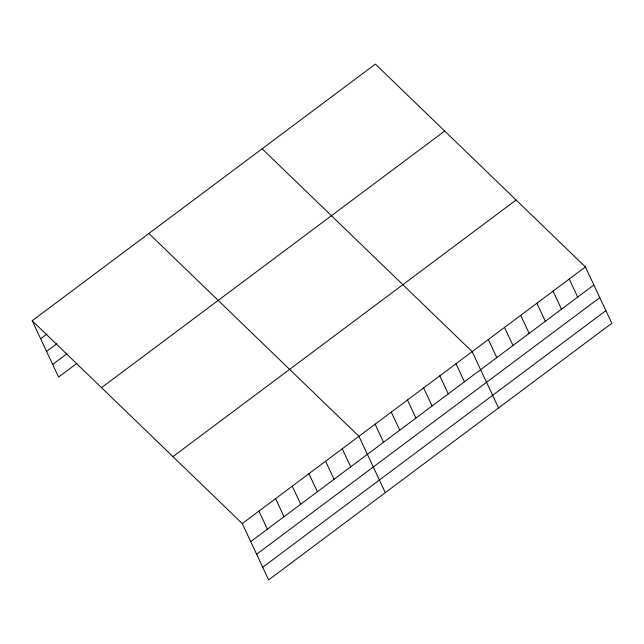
<?xml version="1.0" encoding="UTF-8"?>
<svg xmlns="http://www.w3.org/2000/svg" width="644" height="644" viewBox="0 0 644 644"><rect width="100%" height="100%" fill="white"/><g stroke="black" fill="none" stroke-linecap="round" stroke-linejoin="round"><path stroke-width="0.97" d="M32.2 320.72L375.363 64.102L585.412 266.938L611.8 323.28L268.637 579.898L242.249 523.564L32.2 320.72L58.588 377.062L76.845 363.409M40.661 338.776L47.004 334.027M46.577 351.407L56.897 343.695M52.671 364.423L66.96 353.741M101.519 387.656L444.674 131.038M172.93 456.628L516.094 200.002M242.249 523.564L585.412 266.938M250.709 541.62L593.865 284.994M256.626 554.251L599.781 297.625M262.72 567.267L605.883 310.641M262.116 148.78L472.165 351.624L498.561 407.966M148.877 233.466L358.925 436.31L385.313 492.652M569.232 279.037L577.692 297.093M553.051 291.136L561.512 309.192M536.879 303.235L545.331 321.292M520.698 315.335L529.159 333.383M504.518 327.426L512.978 345.482M488.345 339.525L496.798 357.581M455.992 363.723L464.445 381.779M439.812 375.822L448.272 393.878M423.631 387.921L432.092 405.978M407.459 400.021L415.911 418.069M391.278 412.112L399.739 430.168M375.098 424.211L383.558 442.267M342.254 448.779L350.714 466.828M325.59 461.241L334.043 479.297M308.919 473.702L317.379 491.758M292.255 486.172L300.708 504.228M275.584 498.633L284.044 516.689M258.912 511.103L267.373 529.151"/></g></svg>
